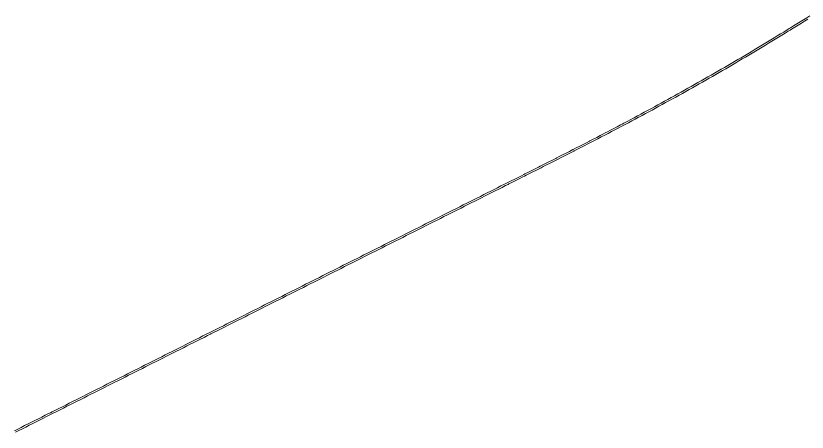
# Model space of a CAD drawing. Header units: metres. Extents: x 142705 to 201127, y 6511363 to 6533832.
# Drawn here: x 184459 to 186521, y 6521072 to 6522159 of the extents above; entities that cross this region are included whole.
import ezdxf

# ---------------------------------------------------------------- set-up
doc = ezdxf.new("R2010")
doc.units = ezdxf.units.M
doc.header["$MEASUREMENT"] = 0

msp = doc.modelspace()

# ---------------------------------------------------------------- linework, layer by layer
at = {"color": 7, "linetype": 'Continuous', "lineweight": 0}
for points in [[(186528.6, 6522158.5, 52.1), (186520.1, 6522153.2, 52), (186511.6, 6522147.9, 51.9), (186503.2, 6522142.6, 51.7), (186494.7, 6522137.3, 51.6), (186486.2, 6522132.1, 51.5), (186477.7, 6522126.8, 51.4), (186474.8, 6522125, 51.3), (186469.1, 6522121.6, 51.3), (186460.6, 6522116.3, 51.1), (186452.1, 6522111.1, 51), (186443.6, 6522105.9, 50.9), (186435, 6522100.7, 50.7), (186426.5, 6522095.5, 50.6), (186417.9, 6522090.3, 50.5), (186409.4, 6522085.1, 50.3), (186400.8, 6522080, 50.2), (186392.2, 6522074.8, 50.1), (186383.6, 6522069.7, 50), (186375.1, 6522064.6, 49.8), (186366.5, 6522059.5, 49.7), (186357.9, 6522054.4, 49.6), (186349.2, 6522049.3, 49.4), (186340.6, 6522044.2, 49.3), (186332, 6522039.1, 49.2), (186323.4, 6522034.1, 49), (186314.7, 6522029.1, 48.9), (186306.1, 6522024, 48.8), (186297.4, 6522019, 48.6), (186288.8, 6522014, 48.5), (186280.1, 6522009, 48.4), (186271.5, 6522004, 48.3), (186262.8, 6521999, 48.1), (186254.1, 6521994.1, 48), (186245.4, 6521989.1, 47.9), (186236.7, 6521984.2, 47.7), (186228, 6521979.3, 47.6), (186219.3, 6521974.4, 47.5), (186210.6, 6521969.5, 47.3), (186201.9, 6521964.6, 47.2), (186193.1, 6521959.7, 47.1), (186184.4, 6521954.8, 47), (186175.7, 6521950, 46.8), (186166.9, 6521945.1, 46.7), (186158.2, 6521940.3, 46.6), (186149.4, 6521935.5, 46.4), (186140.6, 6521930.7, 46.3), (186131.9, 6521925.9, 46.2), (186123.1, 6521921.1, 46), (186114.3, 6521916.3, 45.9), (186105.5, 6521911.5, 45.8), (186096.7, 6521906.8, 45.7), (186087.9, 6521902, 45.5), (186082.1, 6521898.9, 45.4), (186079.1, 6521897.3, 45.4), (186070.3, 6521892.6, 45.3), (186061.4, 6521887.9, 45.1), (186052.6, 6521883.2, 45), (186043.8, 6521878.5, 44.9), (186039.6, 6521876.3, 44.8), (186034.9, 6521873.9, 44.7), (186026.1, 6521869.2, 44.6), (186017.2, 6521864.5, 44.5), (186008.4, 6521859.9, 44.4), (185999.5, 6521855.3, 44.2), (185997, 6521853.9, 44.2), (185990.6, 6521850.6, 44.1), (185981.8, 6521846, 44), (185972.9, 6521841.4, 43.8), (185964, 6521836.8, 43.7), (185955.1, 6521832.2, 43.6), (185954.3, 6521831.8, 43.6), (185946.2, 6521827.6, 43.4), (185937.4, 6521823.1, 43.3), (185928.5, 6521818.5, 43.2), (185919.6, 6521813.9, 43.1), (185911.5, 6521809.8, 42.9), (185910.7, 6521809.4, 42.9), (185901.8, 6521804.8, 42.8), (185892.8, 6521800.3, 42.7), (185883.9, 6521795.7, 42.5), (185875, 6521791.2, 42.4), (185868.6, 6521787.9, 42.3), (185866.1, 6521786.7, 42.3), (185857.2, 6521782.1, 42.1), (185848.3, 6521777.6, 42), (185839.4, 6521773.1, 41.9), (185830.4, 6521768.6, 41.8), (185825.7, 6521766.2, 41.7), (185821.5, 6521764.1, 41.6), (185812.6, 6521759.6, 41.5), (185803.7, 6521755.1, 41.4), (185794.7, 6521750.5, 41.2), (185785.8, 6521746, 41.1), (185782.7, 6521744.5, 41.1), (185776.9, 6521741.5, 41), (185767.9, 6521737, 40.8), (185759, 6521732.5, 40.7), (185750.1, 6521728, 40.6), (185741.1, 6521723.6, 40.5), (185739.7, 6521722.8, 40.4), (185732.2, 6521719.1, 40.3), (185723.3, 6521714.6, 40.2), (185714.4, 6521710.1, 40.1), (185705.4, 6521705.6, 39.9), (185696.5, 6521701.1, 39.8), (185687.6, 6521696.6, 39.7), (185678.6, 6521692.1, 39.5), (185669.7, 6521687.6, 39.4), (185660.8, 6521683.1, 39.3), (185651.8, 6521678.6, 39.2), (185642.9, 6521674.1, 39), (185634, 6521669.6, 38.9), (185625, 6521665.1, 38.8), (185616.1, 6521660.6, 38.6), (185607.2, 6521656.1, 38.5), (185598.2, 6521651.6, 38.4), (185589.3, 6521647.1, 38.2), (185580.4, 6521642.6, 38.1), (185571.4, 6521638.1, 38), (185562.5, 6521633.6, 37.9), (185553.6, 6521629.1, 37.7), (185544.7, 6521624.6, 37.6), (185535.7, 6521620.1, 37.5), (185526.8, 6521615.6, 37.3), (185517.9, 6521611.1, 37.2), (185508.9, 6521606.6, 37.1), (185500, 6521602.1, 36.9), (185491.1, 6521597.6, 36.8), (185482.1, 6521593.1, 36.7), (185473.2, 6521588.6, 36.6), (185464.3, 6521584.1, 36.4), (185455.3, 6521579.6, 36.3), (185446.4, 6521575.1, 36.2), (185437.5, 6521570.6, 36), (185428.5, 6521566.1, 35.9), (185419.6, 6521561.6, 35.8), (185410.7, 6521557.1, 35.6), (185401.8, 6521552.6, 35.5), (185392.8, 6521548.1, 35.4), (185383.9, 6521543.6, 35.3), (185375, 6521539.1, 35.1), (185366, 6521534.6, 35), (185357.1, 6521530.1, 34.9), (185348.2, 6521525.6, 34.7), (185339.2, 6521521.2, 34.6), (185330.3, 6521516.7, 34.5), (185321.4, 6521512.2, 34.3), (185312.4, 6521507.7, 34.2), (185303.5, 6521503.2, 34.1), (185294.6, 6521498.7, 34), (185285.6, 6521494.2, 33.8), (185276.7, 6521489.7, 33.7), (185267.8, 6521485.2, 33.6), (185258.9, 6521480.7, 33.4), (185249.9, 6521476.2, 33.3), (185241, 6521471.7, 33.2), (185232.1, 6521467.2, 33), (185223.1, 6521462.7, 32.9), (185214.2, 6521458.2, 32.8), (185205.3, 6521453.7, 32.7), (185196.3, 6521449.2, 32.5), (185187.4, 6521444.7, 32.4), (185178.5, 6521440.2, 32.3), (185169.5, 6521435.7, 32.1), (185160.6, 6521431.2, 32), (185151.7, 6521426.7, 31.9), (185142.7, 6521422.2, 31.7), (185133.8, 6521417.7, 31.6), (185124.9, 6521413.2, 31.5), (185115.9, 6521408.7, 31.4), (185107, 6521404.2, 31.2), (185098.1, 6521399.7, 31.1), (185089.2, 6521395.2, 31), (185080.2, 6521390.7, 30.8), (185071.3, 6521386.2, 30.7), (185062.4, 6521381.7, 30.6), (185053.4, 6521377.2, 30.4), (185044.5, 6521372.7, 30.3), (185035.6, 6521368.2, 30.2), (185026.6, 6521363.7, 30.1), (185017.7, 6521359.2, 29.9), (185008.8, 6521354.7, 29.8), (184999.8, 6521350.2, 29.7), (184990.9, 6521345.7, 29.5), (184982, 6521341.2, 29.4), (184973, 6521336.7, 29.3), (184964.6, 6521332.5, 29.2), (184964.1, 6521332.2, 29.1), (184955.2, 6521327.7, 29), (184946.3, 6521323.3, 28.9), (184937.3, 6521318.8, 28.8), (184928.4, 6521314.3, 28.7), (184919.5, 6521309.8, 28.5), (184910.5, 6521305.3, 28.4), (184901.6, 6521300.8, 28.3), (184892.7, 6521296.3, 28.2), (184883.7, 6521291.8, 28.1), (184874.8, 6521287.3, 28), (184865.9, 6521282.8, 27.9), (184856.9, 6521278.3, 27.8), (184848, 6521273.8, 27.7), (184839.1, 6521269.3, 27.6), (184830.1, 6521264.8, 27.6), (184821.2, 6521260.3, 27.5), (184812.3, 6521255.8, 27.4), (184803.3, 6521251.3, 27.3), (184794.4, 6521246.8, 27.3), (184785.5, 6521242.3, 27.2), (184776.6, 6521237.8, 27.1), (184767.6, 6521233.3, 27.1), (184758.7, 6521228.8, 27), (184749.8, 6521224.3, 27), (184740.8, 6521219.8, 26.9), (184731.9, 6521215.3, 26.9), (184723, 6521210.8, 26.8), (184714, 6521206.3, 26.8), (184705.1, 6521201.8, 26.7), (184696.2, 6521197.3, 26.7), (184687.2, 6521192.8, 26.7), (184678.3, 6521188.3, 26.6), (184669.4, 6521183.8, 26.6), (184660.4, 6521179.3, 26.6), (184651.5, 6521174.8, 26.6), (184642.6, 6521170.3, 26.6), (184633.7, 6521165.8, 26.5), (184624.7, 6521161.3, 26.5), (184615.8, 6521156.8, 26.5), (184606.9, 6521152.3, 26.5), (184604.7, 6521151.2, 26.5), (184597.9, 6521147.8, 26.5), (184589, 6521143.3, 26.5), (184580.1, 6521138.8, 26.5), (184571.1, 6521134.3, 26.6), (184562.2, 6521129.8, 26.6), (184553.3, 6521125.3, 26.6), (184549.3, 6521123.3, 26.6), (184544.3, 6521120.9, 26.6), (184535.4, 6521116.4, 26.6), (184526.5, 6521111.9, 26.6), (184517.5, 6521107.4, 26.7), (184508.6, 6521102.9, 26.7), (184499.7, 6521098.4, 26.7), (184490.7, 6521093.9, 26.7), (184481.8, 6521089.4, 26.7), (184472.9, 6521084.9, 26.8), (184464, 6521080.4, 26.8), (184455, 6521075.9, 26.8)], [(186523.2, 6522149.8, 52), (186514.7, 6522144.5, 51.9), (186506.2, 6522139.2, 51.8), (186497.7, 6522133.9, 51.6), (186489.2, 6522128.6, 51.5), (186480.7, 6522123.4, 51.4), (186477.4, 6522121.3, 51.3), (186472.2, 6522118.1, 51.3), (186463.7, 6522112.9, 51.1), (186455.1, 6522107.7, 51), (186446.6, 6522102.5, 50.9), (186438.1, 6522097.3, 50.7), (186429.5, 6522092.1, 50.6), (186421, 6522086.9, 50.5), (186412.4, 6522081.7, 50.3), (186403.8, 6522076.6, 50.2), (186395.3, 6522071.4, 50.1), (186386.7, 6522066.3, 50), (186378.1, 6522061.2, 49.8), (186369.5, 6522056.1, 49.7), (186360.9, 6522051, 49.6), (186352.3, 6522045.9, 49.4), (186343.7, 6522040.8, 49.3), (186335.1, 6522035.7, 49.2), (186326.4, 6522030.7, 49), (186317.8, 6522025.6, 48.9), (186309.1, 6522020.6, 48.8), (186300.5, 6522015.6, 48.7), (186291.8, 6522010.6, 48.5), (186283.2, 6522005.6, 48.4), (186274.5, 6522000.6, 48.3), (186265.8, 6521995.6, 48.1), (186257.2, 6521990.6, 48), (186248.5, 6521985.7, 47.9), (186239.8, 6521980.8, 47.7), (186231.1, 6521975.8, 47.6), (186222.4, 6521970.9, 47.5), (186213.6, 6521966, 47.4), (186204.9, 6521961.1, 47.2), (186196.2, 6521956.2, 47.1), (186187.5, 6521951.4, 47), (186178.7, 6521946.5, 46.8), (186170, 6521941.7, 46.7), (186161.2, 6521936.8, 46.6), (186152.5, 6521932, 46.4), (186143.7, 6521927.2, 46.3), (186134.9, 6521922.4, 46.2), (186126.1, 6521917.6, 46.1), (186117.4, 6521912.8, 45.9), (186108.6, 6521908.1, 45.8), (186099.8, 6521903.3, 45.7), (186091, 6521898.6, 45.5), (186084.1, 6521894.9, 45.4), (186082.1, 6521893.9, 45.4), (186073.3, 6521889.1, 45.3), (186064.5, 6521884.4, 45.1), (186055.7, 6521879.7, 45), (186046.8, 6521875.1, 44.9), (186041.6, 6521872.3, 44.8), (186038, 6521870.4, 44.8), (186029.2, 6521865.7, 44.6), (186020.3, 6521861.1, 44.5), (186011.4, 6521856.4, 44.4), (186002.6, 6521851.8, 44.2), (185999, 6521849.9, 44.2), (185993.7, 6521847.2, 44.1), (185984.8, 6521842.5, 44), (185976, 6521837.9, 43.8), (185967.1, 6521833.3, 43.7), (185958.2, 6521828.7, 43.6), (185956.3, 6521827.8, 43.6), (185949.3, 6521824.2, 43.5), (185940.4, 6521819.6, 43.3), (185931.5, 6521815, 43.2), (185922.6, 6521810.4, 43.1), (185913.7, 6521805.9, 42.9), (185913.5, 6521805.8, 42.9), (185904.8, 6521801.3, 42.8), (185895.9, 6521796.8, 42.7), (185887, 6521792.2, 42.5), (185878.1, 6521787.7, 42.4), (185870.6, 6521783.9, 42.3), (185869.2, 6521783.2, 42.3), (185860.3, 6521778.7, 42.2), (185851.4, 6521774.1, 42), (185842.4, 6521769.6, 41.9), (185833.5, 6521765.1, 41.8), (185827.7, 6521762.2, 41.7), (185824.6, 6521760.6, 41.6), (185815.7, 6521756.1, 41.5), (185806.7, 6521751.6, 41.4), (185797.8, 6521747.1, 41.2), (185788.9, 6521742.6, 41.1), (185784.7, 6521740.5, 41.1), (185780, 6521738.1, 41), (185771, 6521733.6, 40.9), (185762.1, 6521729.1, 40.7), (185753.2, 6521724.6, 40.6), (185744.2, 6521720.1, 40.5), (185741.8, 6521718.8, 40.4), (185735.3, 6521715.6, 40.3), (185726.4, 6521711.1, 40.2), (185717.4, 6521706.6, 40.1), (185708.5, 6521702.1, 39.9), (185699.6, 6521697.6, 39.8), (185690.6, 6521693.1, 39.7), (185681.7, 6521688.6, 39.6), (185672.8, 6521684.1, 39.4), (185663.8, 6521679.6, 39.3), (185654.9, 6521675.1, 39.2), (185646, 6521670.6, 39), (185637.1, 6521666.1, 38.9), (185628.1, 6521661.6, 38.8), (185619.2, 6521657.1, 38.6), (185610.3, 6521652.6, 38.5), (185601.3, 6521648.1, 38.4), (185592.4, 6521643.6, 38.3), (185583.5, 6521639.1, 38.1), (185574.5, 6521634.6, 38), (185565.6, 6521630.1, 37.9), (185556.7, 6521625.6, 37.7), (185547.7, 6521621.1, 37.6), (185538.8, 6521616.6, 37.5), (185529.9, 6521612.1, 37.3), (185520.9, 6521607.6, 37.2), (185512, 6521603.1, 37.1), (185503.1, 6521598.6, 37), (185494.1, 6521594.1, 36.8), (185485.2, 6521589.6, 36.7), (185476.3, 6521585.1, 36.6), (185467.4, 6521580.6, 36.4), (185458.4, 6521576.1, 36.3), (185449.5, 6521571.6, 36.2), (185440.6, 6521567.1, 36), (185431.6, 6521562.6, 35.9), (185422.7, 6521558.1, 35.8), (185413.8, 6521553.6, 35.7), (185404.8, 6521549.1, 35.5), (185395.9, 6521544.7, 35.4), (185387, 6521540.2, 35.3), (185378, 6521535.7, 35.1), (185369.1, 6521531.2, 35), (185360.2, 6521526.7, 34.9), (185351.2, 6521522.2, 34.7), (185342.3, 6521517.7, 34.6), (185333.4, 6521513.2, 34.5), (185324.5, 6521508.7, 34.4), (185315.5, 6521504.2, 34.2), (185306.6, 6521499.7, 34.1), (185297.7, 6521495.2, 34), (185288.7, 6521490.7, 33.8), (185279.8, 6521486.2, 33.7), (185270.9, 6521481.7, 33.6), (185261.9, 6521477.2, 33.4), (185253, 6521472.7, 33.3), (185244.1, 6521468.2, 33.2), (185235.1, 6521463.7, 33.1), (185226.2, 6521459.2, 32.9), (185217.3, 6521454.7, 32.8), (185208.3, 6521450.2, 32.7), (185199.4, 6521445.7, 32.5), (185190.5, 6521441.2, 32.4), (185181.5, 6521436.7, 32.3), (185172.6, 6521432.2, 32.1), (185163.7, 6521427.7, 32), (185154.8, 6521423.2, 31.9), (185145.8, 6521418.7, 31.8), (185136.9, 6521414.2, 31.6), (185128, 6521409.7, 31.5), (185119, 6521405.2, 31.4), (185110.1, 6521400.7, 31.2), (185101.2, 6521396.2, 31.1), (185092.2, 6521391.7, 31), (185083.3, 6521387.2, 30.8), (185074.4, 6521382.7, 30.7), (185065.4, 6521378.2, 30.6), (185056.5, 6521373.7, 30.5), (185047.6, 6521369.2, 30.3), (185038.6, 6521364.7, 30.2), (185029.7, 6521360.2, 30.1), (185020.8, 6521355.7, 29.9), (185011.9, 6521351.2, 29.8), (185002.9, 6521346.7, 29.7), (184994, 6521342.3, 29.5), (184985.1, 6521337.8, 29.4), (184976.1, 6521333.3, 29.3), (184967.2, 6521328.8, 29.2), (184966.6, 6521328.5, 29.2), (184958.3, 6521324.3, 29), (184949.3, 6521319.8, 28.9), (184940.4, 6521315.3, 28.8), (184931.5, 6521310.8, 28.7), (184922.5, 6521306.3, 28.5), (184913.6, 6521301.8, 28.4), (184904.7, 6521297.3, 28.3), (184895.7, 6521292.8, 28.2), (184886.8, 6521288.3, 28.1), (184877.9, 6521283.8, 28), (184868.9, 6521279.3, 27.9), (184860, 6521274.8, 27.8), (184851.1, 6521270.3, 27.7), (184842.2, 6521265.8, 27.7), (184833.2, 6521261.3, 27.6), (184824.3, 6521256.8, 27.5), (184815.4, 6521252.3, 27.4), (184806.4, 6521247.8, 27.3), (184797.5, 6521243.3, 27.3), (184788.6, 6521238.8, 27.2), (184779.6, 6521234.3, 27.1), (184770.7, 6521229.8, 27.1), (184761.8, 6521225.3, 27), (184752.8, 6521220.8, 27), (184743.9, 6521216.3, 26.9), (184735, 6521211.8, 26.9), (184726, 6521207.3, 26.8), (184717.1, 6521202.8, 26.8), (184708.2, 6521198.3, 26.7), (184699.3, 6521193.8, 26.7), (184690.3, 6521189.3, 26.7), (184681.4, 6521184.8, 26.6), (184672.5, 6521180.3, 26.6), (184663.5, 6521175.8, 26.6), (184654.6, 6521171.3, 26.6), (184645.7, 6521166.8, 26.6), (184636.7, 6521162.3, 26.6), (184627.8, 6521157.8, 26.5), (184618.9, 6521153.3, 26.5), (184609.9, 6521148.8, 26.5), (184606.7, 6521147.2, 26.5), (184601, 6521144.4, 26.5), (184592.1, 6521139.9, 26.5), (184583.1, 6521135.4, 26.5), (184574.2, 6521130.9, 26.6), (184565.3, 6521126.4, 26.6), (184556.3, 6521121.9, 26.6), (184551.3, 6521119.3, 26.6), (184547.4, 6521117.4, 26.6), (184538.5, 6521112.9, 26.6), (184529.6, 6521108.4, 26.6), (184520.6, 6521103.9, 26.7), (184511.7, 6521099.4, 26.7), (184502.8, 6521094.9, 26.7), (184493.8, 6521090.4, 26.7), (184484.9, 6521085.9, 26.7), (184476, 6521081.4, 26.8), (184467, 6521076.9, 26.8), (184458.1, 6521072.4, 26.8)]]:
    msp.add_polyline3d(points, dxfattribs=at)

doc.saveas('drawing.dxf')
